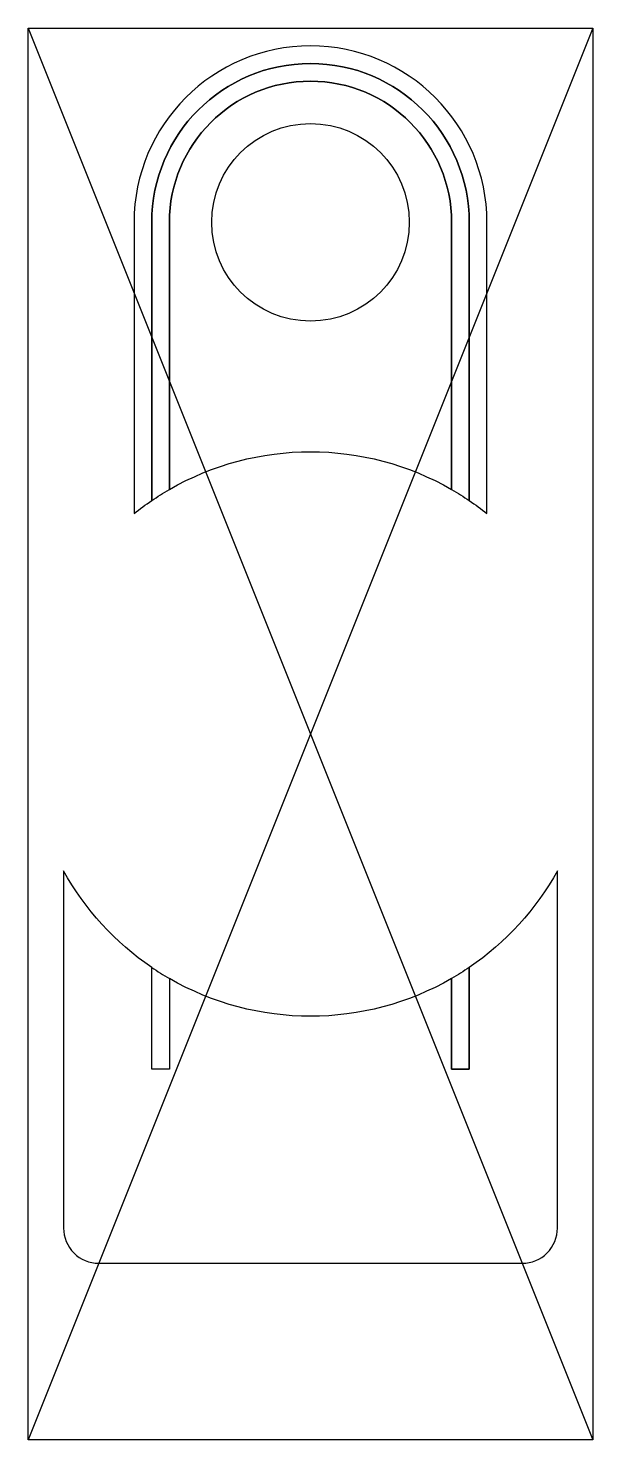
# Model space of a CAD drawing. Header units: millimetres. Extents: x 34 to 50, y -40.5 to -0.5.
import ezdxf

# ---------------------------------------------------------------- set-up
doc = ezdxf.new("R2010")
doc.units = ezdxf.units.MM
doc.layers.get('0').update_dxf_attribs({"linetype": 'CONTINUOUS'})

msp = doc.modelspace()

# ---------------------------------------------------------------- linework, layer by layer
for p, q in [((34, -0.5), (50, -40.5)), ((50, -0.5), (34, -40.5))]:
    msp.add_line(p, q)
msp.add_lwpolyline([(34, -0.5), (50, -0.5), (50, -40.5), (34, -40.5)], close=True)
for points in [[(37.5, -13.886), (37.5, -6, -1), (46.5, -6), (46.5, -13.886, -0.019434), (47, -14.255), (47, -6, 1), (37, -6), (37, -14.255, -0.019434)], [(46.5, -13.886), (46.5, -6, 1), (37.5, -6), (37.5, -13.886, -0.018454), (38, -13.572), (38, -6, -1), (46, -6), (46, -13.572, -0.018454)], [(38, -6), (38, -13.572, -0.267949), (46, -13.572), (46, -6, 1)], [(46, -30), (46, -27.428, -0.267949), (38, -27.428), (38, -30), (37.5, -30), (37.5, -27.114, -0.117544), (35, -24.373), (35, -34.5, 0.414214), (36, -35.5), (48, -35.5, 0.414214), (49, -34.5), (49, -24.373, -0.117544), (46.5, -27.114), (46.5, -30)], [(37.5, -27.114, 0.018454), (38, -27.428), (38, -30), (37.5, -30)], [(46.5, -30), (46.5, -27.114, -0.018454), (46, -27.428), (46, -30)]]:
    msp.add_lwpolyline(points, format="xyb", close=True)
msp.add_circle((42, -6), 2.8)

doc.saveas('drawing.dxf')
